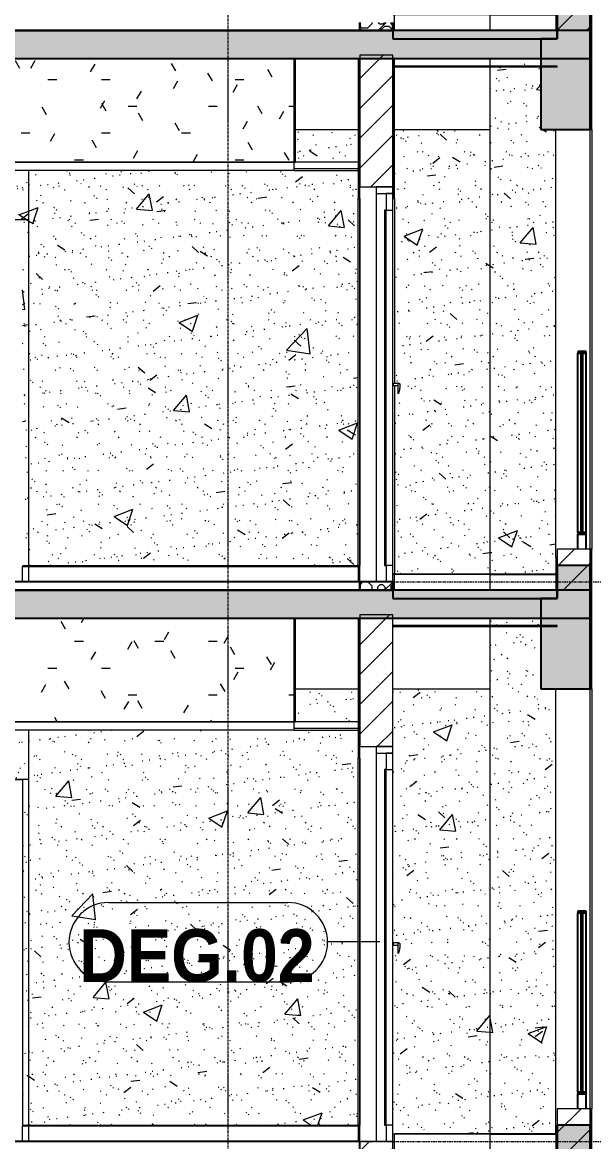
# Model space of a CAD drawing. Header units: millimetres. Extents: x 25061 to 259291, y -8723 to 35400.
# Drawn here: x 51503 to 54973, y 15800 to 22600 of the extents above; entities that cross this region are included whole.
import ezdxf

# ---------------------------------------------------------------- set-up
doc = ezdxf.new("R2010")
doc.units = ezdxf.units.MM
doc.linetypes.add('Centre', pattern=[31.75, 6.35, -4.7625, 15.875, -4.7625])
doc.linetypes.add('Grid Line', pattern=[22.225, 12.7, -3.175, 3.175, -3.175])
for name, color, linetype, lineweight in [('0-1', 7, 'Continuous', 5), ('A-CLNG', 13, 'Continuous', 9), ('A-CLNG-1', 250, 'Continuous', 18), ('A-CLNG-2', 7, 'Continuous', 9), ('A-CLNG-PATT-1', 7, 'Continuous', 9), ('A-CLNG-PATT-2', 9, 'Continuous', 9), ('A-DOOR', 31, 'Continuous', 9), ('A-DOOR-1', 7, 'Continuous', 9), ('A-DOOR-FRAM', 31, 'Continuous', 9), ('A-DOOR-GLAZ', 31, 'Continuous', 9), ('A-DOOR-IDEN', 31, 'Continuous', 9), ('A-FLOR-1', 10, 'Continuous', 25), ('A-FLOR-HRAL-1', 253, 'Continuous', 9), ('A-FLOR-LEVL-2', 51, 'Centre', 9), ('A-FLOR-PATT-1', 7, 'Continuous', 9), ('A-FLOR-PATT-2', 9, 'Continuous', 9), ('A-WALL', 113, 'Continuous', 9), ('A-WALL-1', 113, 'Continuous', 18), ('A-WALL-PATT-1', 7, 'Continuous', 9), ('A-WALL-PATT-2', 9, 'Continuous', 9), ('A-WALL-PATT-4', 111, 'Continuous', 9), ('I-WALL-1', 250, 'Continuous', 18), ('I-WALL-2', 7, 'Continuous', 9), ('S-BEAM-1', 12, 'Continuous', 5), ('S-BEAM-2', 10, 'Continuous', 25), ('S-BEAM-3', 7, 'Continuous', 9), ('S-COLS-1', 7, 'Continuous', 9), ('S-GRID-1', 1, 'Grid Line', 9)]:
    doc.layers.add(name, color=color, linetype=linetype, lineweight=lineweight)
doc.styles.add('Arial_B_1', font='arialbd.ttf', dxfattribs={"width": 0.9, "height": 320})
pattern_1 = [(180, (81252.7, 14216.3), (-2e-14, -203.2), [19.239, -183.961]), (135, (81266.3, 14202.7), (-203.19986, 1e-14), [19.239, -268.129]), (90, (81266.3, 14183.47), (-203.2, 1e-14), [19.239, -183.961]), (45, (81252.7, 14169.86), (0, 203.19986), [19.239, -268.129]), (0, (81233.46, 14169.86), (0, 203.2), [19.239, -183.961]), (315, (81219.86, 14183.47), (203.19986, 0), [19.239, -268.129]), (270, (81219.86, 14202.7), (203.2, 1e-14), [19.239, -183.961]), (225, (81233.46, 14216.31), (1e-14, -203.19986), [19.239, -268.129]), (180, (81207.18, 14184.3), (-2e-14, -203.2), [22.055, -181.145]), (135, (81222.78, 14168.71), (-203.19986, 1e-14), [22.055, -265.314]), (90, (81222.78, 14146.66), (-203.2, 1e-14), [22.055, -181.145]), (45, (81207.18, 14131.06), (0, 203.19986), [22.055, -265.314]), (0, (81185.13, 14131.06), (0, 203.2), [22.055, -181.145]), (315, (81169.54, 14146.66), (203.19986, 0), [22.055, -265.314]), (270, (81169.54, 14168.71), (203.2, 1e-14), [22.055, -181.145]), (225, (81185.13, 14184.3), (1e-14, -203.19986), [22.055, -265.314]), (180, (81114.68, 14169.67), (-2e-14, -203.2), [14.547, -188.653]), (135, (81124.96, 14159.39), (-203.19986, 1e-14), [14.547, -272.821]), (90, (81124.96, 14144.84), (-203.2, 1e-14), [14.547, -188.653]), (45, (81114.68, 14134.56), (0, 203.19986), [14.547, -272.821]), (0, (81100.13, 14134.56), (0, 203.2), [14.547, -188.653]), (315, (81089.85, 14144.84), (203.19986, 0), [14.547, -272.821]), (270, (81089.85, 14159.39), (203.2, 1e-14), [14.547, -188.653]), (225, (81100.13, 14169.67), (1e-14, -203.19986), [14.547, -272.821]), (90, (81183.32, 14194.78), (-203.2, 1e-14), [29.097, -174.103]), (45, (81162.74, 14174.2), (0, 203.19986), [29.097, -258.271]), (0, (81133.65, 14174.2), (0, 203.2), [29.097, -174.103]), (315, (81113.07, 14194.78), (203.19986, 0), [29.097, -258.271]), (270, (81113.07, 14223.87), (203.2, 1e-14), [29.097, -174.103]), (225, (81133.65, 14244.45), (1e-14, -203.19986), [29.097, -258.271]), (180, (81162.74, 14244.45), (-2e-14, -203.2), [29.097, -174.103]), (135, (81183.32, 14223.87), (-203.19986, 1e-14), [29.097, -258.271]), (90, (81262.35, 14261.4), (-203.2, 1e-14), [37.075, -166.125]), (45, (81236.13, 14235.19), (0, 203.19986), [37.075, -250.293]), (0, (81199.05, 14235.19), (0, 203.2), [37.075, -166.125]), (315, (81172.84, 14261.4), (203.19986, 0), [37.075, -250.293]), (270, (81172.84, 14298.48), (203.2, 1e-14), [37.075, -166.125]), (225, (81199.05, 14324.7), (1e-14, -203.19986), [37.075, -250.293]), (180, (81236.13, 14324.7), (-2e-14, -203.2), [37.075, -166.125]), (135, (81262.35, 14298.48), (-203.19986, 1e-14), [37.075, -250.293]), (90, (81138.85, 14272.68), (-203.2, 1e-14), [19.242, -183.958]), (45, (81125.24, 14259.07), (0, 203.19986), [19.242, -268.127]), (0, (81106, 14259.07), (0, 203.2), [19.242, -183.958]), (315, (81092.4, 14272.68), (203.19986, 0), [19.242, -268.127]), (270, (81092.4, 14291.92), (203.2, 1e-14), [19.242, -183.958]), (225, (81106, 14305.53), (1e-14, -203.19986), [19.242, -268.127]), (180, (81125.24, 14305.53), (-2e-14, -203.2), [19.242, -183.958]), (135, (81138.85, 14291.92), (-203.19986, 1e-14), [19.242, -268.127])]
pattern_2 = [(50, (81080.3, 14125), (1165.978, -102.01), [121.92, -1341.12]), (355, (81080.3, 14125), (-225.554, 1222.763), [97.536, -1072.896]), (100.451, (81177.5, 14116.5), (940.433, 1120.746), [103.616, -1139.776]), (46.184, (81080.3, 14450.1), (1734.906, -269.074), [182.88, -2011.68]), (96.636, (81224.9, 14427.7), (1519.38, 1583.54), [155.42, -1709.665]), (351.184, (81080.3, 14450.1), (1519.39, 1583.52), [146.3, -1609.34]), (21, (81242.9, 14368.8), (970.332, -654.498), [121.92, -1341.12]), (326, (81242.9, 14368.8), (395.533, 1178.804), [97.536, -1072.896]), (71.451, (81323.7, 14314.3), (1365.87, 524.296), [103.616, -1139.776]), (37.5, (81080.3, 14125), (19.767, 541.1527), [53.645, -1006.246, 53.645, -1035.507, -1076.96]), (37.5, (81080.3, 14125), (19.767, 541.1527), [-2149.043, 53.645, -1023.315]), (7.5, (81080.3, 14125), (427.646, 641.156), [53.645, -567.334, 53.645, -981.862, -410.464]), (7.5, (81080.3, 14125), (427.646, 641.156), [-1656.486, 53.645, -356.82]), (327.5, (80717.8, 14125), (867.782, -36.665), [53.645, -352.755, 53.645, -1214.323, -1682.496]), (327.5, (80717.8, 14125), (867.782, -36.665), [-1674.368, 53.645, -1628.85]), (317.5, (80555.2, 14125), (948.028, 162.73), [53.645, -474.675, 53.645, -788.416, -1194.816]), (317.5, (80555.2, 14125), (948.028, 162.73), [-1370.38, 53.645, -1141.17])]
pattern_3 = [(37.5, (81080.3, 14125), (-5.1206, 156.61216), [5.364, -118.181, 5.364, -132.812, -132.08]), (37.5, (81080.3, 14125), (-5.1206, 156.61216), [-261.722, 5.364, -126.716]), (7.5, (81080.3, 14125), (143.847, 229.3842), [5.364, -61.285, 5.364, -105.989, -42.672]), (7.5, (81080.3, 14125), (143.847, 229.3842), [-178.003, 5.364, -37.308]), (327.5, (80980.33, 14125), (253.1176, 0.4601), [5.364, -35.276, 5.364, -140.94, -191.008]), (327.5, (80980.33, 14125), (253.1176, 0.4601), [-186.944, 5.364, -185.644]), (317.5, (80980.33, 14125), (244.3381, 71.3376), [5.364, -14.956, 5.364, -90.546, -109.728]), (317.5, (80980.33, 14125), (244.3381, 71.3376), [-116.23, 5.364, -104.364])]
pattern_4 = [(45, (81080.3, 14125), (-84.8528, 84.8528), [])]
pattern_5 = [(0, (81080.3, 14125), (1300.48, 325.12), [53.645, -921.715, 53.645, -6123.635]), (0, (81080.3, 14125), (1300.48, 325.12), [-1029.005, -921.715, 53.645, -1897.075, -3251.2]), (0, (81080.3, 14125), (1300.48, 325.12), [-3901.44, 53.645, -921.715, 53.645, -2222.195]), (0, (81080.3, 14125), (1300.48, 325.12), [-4930.445, -596.595, 53.645, -1571.955]), (120, (81567.98, 14287.56), (-931.8022, 963.6887), [53.645, -921.715, -6177.28]), (120, (81567.98, 14287.56), (-931.8022, 963.6887), [-975.36, 53.645, -921.715, -5201.92]), (120, (81567.98, 14287.56), (-931.8022, 963.6887), [-1950.72, 53.645, -1897.075, -3251.2]), (120, (81567.98, 14287.56), (-931.8022, 963.6887), [-3901.44, 53.645, -921.715, -2275.84]), (120, (81567.98, 14287.56), (-931.8022, 963.6887), [-4876.8, 53.645, -596.595, -1625.6]), (120, (81567.98, 14287.56), (-931.8022, 963.6887), [-5527.04, 53.645, -1571.955]), (240, (81730.54, 14937.8), (-368.6778, -1288.8087), [53.645, -921.715, -6177.28]), (240, (81730.54, 14937.8), (-368.6778, -1288.8087), [-975.36, 53.645, -921.715, -5201.92]), (240, (81730.54, 14937.8), (-368.6778, -1288.8087), [-1950.72, 53.645, -1897.075, -3251.2]), (240, (81730.54, 14937.8), (-368.6778, -1288.8087), [-3901.44, 53.645, -921.715, -2275.84]), (240, (81730.54, 14937.8), (-368.6778, -1288.8087), [-4876.8, 53.645, -596.595, -1625.6]), (240, (81730.54, 14937.8), (-368.6778, -1288.8087), [-5527.04, 53.645, -1571.955])]
pattern_6 = [(0, (81080.3, 14125), (650.24, 162.56), [53.645, -434.035, 53.645, -434.035, -2600.96]), (0, (81080.3, 14125), (650.24, 162.56), [-975.36, 53.645, -921.715, 53.645, -434.035, -1137.92]), (0, (81080.3, 14125), (650.24, 162.56), [-2438.4, 53.645, -271.475, 53.645, -759.155]), (120, (81324.14, 14206.28), (-465.9011, 481.84436), [53.645, -434.035, 53.645, -3034.995]), (120, (81324.14, 14206.28), (-465.9011, 481.84436), [-541.325, -434.035, 53.645, -921.715, -1625.6]), (120, (81324.14, 14206.28), (-465.9011, 481.84436), [-1950.72, 53.645, -434.035, 53.645, -1084.275]), (120, (81324.14, 14206.28), (-465.9011, 481.84436), [-2492.045, -271.475, 53.645, -759.155]), (240, (81405.42, 14531.4), (-184.3389, -644.40436), [53.645, -434.035, 53.645, -3034.995]), (240, (81405.42, 14531.4), (-184.3389, -644.40436), [-541.325, -434.035, 53.645, -921.715, -1625.6]), (240, (81405.42, 14531.4), (-184.3389, -644.40436), [-1950.72, 53.645, -434.035, 53.645, -1084.275]), (240, (81405.42, 14531.4), (-184.3389, -644.40436), [-2492.045, -271.475, 53.645, -759.155])]
pattern_7 = [(45, (81080.3, 14125), (-90.50967, 90.50967), [])]

# ---------------------------------------------------------------- blocks, each defined once
blk = doc.blocks.new('NCV_TKTC_KET CAU_rvt-1-TKCS_MẶT CẮT 1')
at = {"layer": 'A-FLOR-PATT-1'}
h = blk.add_hatch(color=256, dxfattribs=at)
h.paths.add_polyline_path([(127252.4, 22380), (127252.4, 22550), (118852.4, 22550), (118852.4, 22380), (126740, 22380)])
h.paths.add_polyline_path([(33652.6, 22380), (42052.6, 22380), (42052.6, 22550), (33652.6, 22550)])
h.paths.add_polyline_path([(114352.4, 22380), (114352.4, 22550), (105952.4, 22550), (105952.4, 22380), (113942, 22380)])
h.paths.add_polyline_path([(46552.6, 22380), (54952.6, 22380), (54952.6, 22550), (46552.6, 22550)])
h = blk.add_hatch(color=256, dxfattribs=at)
h.paths.add_polyline_path([(127252.4, 18980), (127252.4, 19150), (118852.4, 19150), (118852.4, 18980), (126740, 18980)])
h.paths.add_polyline_path([(33652.6, 18980), (42052.6, 18980), (42052.6, 19150), (33652.6, 19150)])
h.paths.add_polyline_path([(114352.4, 18980), (114352.4, 19150), (105952.4, 19150), (105952.4, 18980), (113942, 18980)])
h.paths.add_polyline_path([(46552.6, 18980), (54952.6, 18980), (54952.6, 19150), (46552.6, 19150)])
at = {"layer": 'S-BEAM-1'}
for points in [[(54952.6, 22500), (54952.6, 22700), (54752.6, 22700), (54752.6, 22500)], [(54751.6, 21950), (54952.6, 21950), (54952.6, 22500), (54652.6, 22500), (54652.6, 21950)], [(54952.6, 19100), (54952.6, 19300), (54752.6, 19300), (54752.6, 19100)], [(54751.6, 18550), (54952.6, 18550), (54952.6, 19100), (54652.6, 19100), (54652.6, 18550)], [(54952.6, 15700), (54952.6, 15900), (54752.6, 15900), (54752.6, 15700)]]:
    blk.add_hatch(color=256, dxfattribs=at).paths.add_polyline_path(points)
at = {"layer": 'A-FLOR-1'}
for p, q in [((54952.6, 22550), (46552.6, 22550)), ((54952.6, 22380), (54952.6, 22550)), ((46552.6, 22380), (54952.6, 22380)), ((54952.6, 19150), (46552.6, 19150)), ((54952.6, 18980), (54952.6, 19150)), ((46552.6, 18980), (54952.6, 18980))]:
    blk.add_line(p, q, dxfattribs=at)
at = {"layer": 'S-BEAM-2'}
for p, q in [((54752.6, 22700), (54752.6, 22500)), ((54952.6, 22500), (54952.6, 22700)), ((54752.6, 22500), (54652.6, 22500)), ((54652.6, 22500), (54652.6, 21950)), ((54952.6, 21950), (54952.6, 22500)), ((54652.6, 21950), (54952.6, 21950)), ((54952.6, 19300), (54752.6, 19300)), ((54752.6, 19300), (54752.6, 19100)), ((54952.6, 19100), (54952.6, 19300)), ((54752.6, 19100), (54652.6, 19100)), ((54652.6, 19100), (54652.6, 18550)), ((54952.6, 18550), (54952.6, 19100)), ((54652.6, 18550), (54952.6, 18550)), ((54952.6, 15900), (54752.6, 15900)), ((54752.6, 15900), (54752.6, 15700)), ((54952.6, 15700), (54952.6, 15900))]:
    blk.add_line(p, q, dxfattribs=at)
at = {"layer": 'S-BEAM-3'}
for p, q in [((53162.7, 21950), (53542.6, 21950)), ((53762.6, 21950), (54342.6, 21950)), ((53162.7, 18550), (53542.6, 18550)), ((53752.6, 18550), (54342.6, 18550))]:
    blk.add_line(p, q, dxfattribs=at)
at = {"layer": 'S-COLS-1'}
for p, q in [((54352.6, 19250), (54352.6, 19245)), ((54352.6, 15850), (54352.6, 15845))]:
    blk.add_line(p, q, dxfattribs=at)
blk = doc.blocks.new('Railing - Railing-V43-TKCS_MẶT CẮT 1')
at = {"layer": 'A-FLOR-HRAL-1'}
for p, q in [((53762.564287, 22645), (53752.564287, 22645)), ((53762.564287, 22550), (53762.564287, 22645)), ((54342.564287, 22645), (53762.564287, 22645)), ((54342.564287, 22645), (54742.564287, 22645)), ((54342.564287, 22645), (54342.564287, 22550)), ((54752.564287, 22645), (54742.564287, 22645)), ((54742.564287, 22645), (54742.564287, 22550)), ((54752.564287, 22550), (54752.564287, 22645)), ((54742.564287, 22550), (54752.564287, 22550))]:
    blk.add_line(p, q, dxfattribs=at)
blk = doc.blocks.new('NCV_TKTC_TANG 6 - 8_rvt-1-TKCS_MẶT CẮT 1')
at = {"layer": 'A-FLOR-PATT-2'}
h = blk.add_hatch(dxfattribs=at)
h.set_pattern_fill('FP_6', color=256, style=0, pattern_type=2)
h.set_pattern_definition(pattern_1)
h.paths.add_polyline_path([(53752.6, 22550), (53752.6, 22600), (53552.6, 22600), (53552.6, 22550)])
at = {"layer": 'A-FLOR-1'}
for p, q in [((53552.6, 22550), (53552.6, 22600)), ((53552.6, 22600), (53552.6, 22550)), ((53752.6, 22550), (53752.6, 22600)), ((46752.6, 22550), (53552.6, 22550)), ((53552.6, 22550), (53752.6, 22550)), ((54752.6, 22550), (53752.6, 22550)), ((53752.6, 22550), (53752.6, 22500)), ((54752.6, 22500), (54752.6, 22550)), ((53752.6, 22500), (54752.6, 22500))]:
    blk.add_line(p, q, dxfattribs=at)
at = {"layer": ''}
blk.add_blockref('Railing - Railing-V43-TKCS_MẶT CẮT 1', (0, 0), dxfattribs=at)
blk = doc.blocks.new('DOOR_CW_01 CANH MO-PANEL KINH - DIW_01-900x2200-CỬA GỖ VÂN LAMINATE-553375-TKCS_MẶT CẮT 1')
at = {"layer": 'A-DOOR-1'}
for p, q in [((123842.7, 7800), (123732.7, 7800)), ((123852.7, 5695), (123852.7, 5700)), ((123852.7, 5695), (123852.7, 5700)), ((123852.7, 5695), (123852.7, 5700)), ((123912.7, 5695), (123912.7, 5700)), ((123952.7, 5700), (123952.7, 5695)), ((123952.7, 5700), (123952.7, 5695)), ((123952.7, 5695), (123952.7, 5700))]:
    blk.add_line(p, q, dxfattribs=at)
blk = doc.blocks.new('Railing - Railing-910740-TKCS_MẶT CẮT 1')
at = {"layer": 'A-FLOR-HRAL-1'}
for p, q in [((51502.564287, 5600), (51502.564287, 5695)), ((51502.564287, 5695), (51542.564287, 5695))]:
    blk.add_line(p, q, dxfattribs=at)
blk = doc.blocks.new('Railing - Railing-952108-TKCS_MẶT CẮT 1')
at = {"layer": 'A-FLOR-HRAL-1'}
for p, q in [((51542.564287, 22600), (51542.564287, 22695)), ((51542.564287, 22695), (53542.564287, 22695)), ((53552.564287, 22695), (53542.564287, 22695)), ((53542.564287, 22695), (53542.564287, 22600)), ((53552.564287, 22600), (53552.564287, 22695))]:
    blk.add_line(p, q, dxfattribs=at)
blk = doc.blocks.new('CL_01-VÁCH DỰNG THẠCH CAO CĂN HỘ LOẠI 1-5A3 - CL_01-VÁCH DỰNG THẠCH CAO CĂN HỘ LOẠI 1A-5-V104-TKCS_MẶT CẮT 1')
at = {"layer": 'A-CLNG-PATT-1'}
h = blk.add_hatch(dxfattribs=at)
h.set_pattern_fill('FP_7', color=256, style=0, pattern_type=2)
h.set_pattern_definition(pattern_5)
h.paths.add_polyline_path([(47552.6, 21750), (47552.6, 22380), (47542.6, 22380), (47542.6, 21750)])
h.paths.add_polyline_path([(53152.7, 21750), (53162.7, 21750), (53162.7, 22380), (53152.7, 22380), (53152.7, 21914.9)])
at = {"layer": 'A-CLNG-PATT-2'}
h = blk.add_hatch(dxfattribs=at)
h.set_pattern_fill('FP_1', color=256, style=0, pattern_type=2)
h.set_pattern_definition(pattern_6)
h.paths.add_polyline_path([(47552.6, 21750), (53152.7, 21750), (53151.9, 22380), (50652.6, 22380), (50652.6, 22150), (50452.6, 22150), (50452.6, 22380), (47552.6, 22380), (47552.6, 21914.9)])
at = {"layer": 'A-CLNG-1'}
for p, q in [((47552.6, 22380), (47542.6, 22380)), ((47542.6, 22380), (47542.6, 21750)), ((47552.6, 21750), (47552.6, 22380)), ((53162.7, 22380), (53152.7, 22380)), ((53152.7, 22380), (53152.7, 21750)), ((53162.7, 21750), (53162.7, 22380)), ((47542.6, 21750), (47552.6, 21750)), ((53152.7, 21750), (53162.7, 21750))]:
    blk.add_line(p, q, dxfattribs=at)
at = {"layer": 'A-CLNG-2'}
blk.add_line((53152.7, 21750), (47552.6, 21750), dxfattribs=at)
blk = doc.blocks.new('NCV_TKTC_TANG 6 - 8_rvt-3-TKCS_MẶT CẮT 1')
at = {"layer": 'A-FLOR-PATT-2'}
h = blk.add_hatch(dxfattribs=at)
h.set_pattern_fill('FP_6', color=256, style=0, pattern_type=2)
h.set_pattern_definition(pattern_1)
h.paths.add_polyline_path([(53752.6, 19150), (53752.6, 19200), (53552.6, 19200), (53552.6, 19150)])
at = {"layer": 'A-WALL-PATT-1'}
h = blk.add_hatch(dxfattribs=at)
h.set_pattern_fill('FP_3', color=256, style=0, pattern_type=2)
h.set_pattern_definition(pattern_4)
h.paths.add_polyline_path([(53552.6, 21530), (53552.6, 22380), (53542.6, 22380), (53542.6, 21530)])
h = blk.add_hatch(dxfattribs=at)
h.set_pattern_fill('FP_3', color=256, style=0, pattern_type=2)
h.set_pattern_definition(pattern_4)
h.paths.add_polyline_path([(53762.6, 21530), (53762.6, 22380), (53752.6, 22380), (53752.6, 21530)])
at = {"layer": 'A-WALL-PATT-2'}
h = blk.add_hatch(dxfattribs=at)
h.set_pattern_fill('FP_4', color=256, style=0, pattern_type=2)
h.set_pattern_definition(pattern_2)
h.paths.add_polyline_path([(54742.6, 19250), (54742.6, 21950), (54652.6, 21950), (54652.6, 22330), (54342.6, 22330), (54342.6, 19250)])
h.paths.add_polyline_path([(54342.6, 22335), (54652.6, 22335), (54652.6, 22380), (54342.6, 22380)])
h = blk.add_hatch(dxfattribs=at)
h.set_pattern_fill('FP_5', color=256, style=0, pattern_type=2)
h.set_pattern_definition(pattern_3)
h.paths.add_polyline_path([(54742.6, 19250), (54742.6, 21950), (54652.6, 21950), (54652.6, 22330), (54342.6, 22330), (54342.6, 19250)])
h.paths.add_polyline_path([(54342.6, 22335), (54652.6, 22335), (54652.6, 22380), (54342.6, 22380)])
h = blk.add_hatch(dxfattribs=at)
h.set_pattern_fill('FP_4', color=256, style=0, pattern_type=2)
h.set_pattern_definition(pattern_2)
h.paths.add_polyline_path([(53151.9, 19300), (53542.6, 19300), (53542.6, 21700), (51552.6, 21700), (51552.6, 19300)])
h.paths.add_polyline_path([(53542.6, 21750), (53542.6, 21950), (53162.7, 21950), (53162.7, 21750)])
h = blk.add_hatch(dxfattribs=at)
h.set_pattern_fill('FP_5', color=256, style=0, pattern_type=2)
h.set_pattern_definition(pattern_3)
h.paths.add_polyline_path([(53151.9, 19300), (53542.6, 19300), (53542.6, 21700), (51552.6, 21700), (51552.6, 19300)])
h.paths.add_polyline_path([(53542.6, 21750), (53542.6, 21950), (53162.7, 21950), (53162.7, 21750)])
h = blk.add_hatch(dxfattribs=at)
h.set_pattern_fill('FP_4', color=256, style=0, pattern_type=2)
h.set_pattern_definition(pattern_2)
h.paths.add_polyline_path([(54342.6, 19250), (54342.6, 21950), (53762.6, 21950), (53762.6, 20406.8), (53794, 20404.9), (53795.2, 20401.7), (53791.3, 20358.7), (53785.6, 20345.2), (53785.6, 20393.2), (53762.6, 20393.2), (53762.6, 19250), (53951.7, 19250)])
h = blk.add_hatch(dxfattribs=at)
h.set_pattern_fill('FP_5', color=256, style=0, pattern_type=2)
h.set_pattern_definition(pattern_3)
h.paths.add_polyline_path([(54342.6, 19250), (54342.6, 21950), (53762.6, 21950), (53762.6, 20406.8), (53794, 20404.9), (53795.2, 20401.7), (53791.3, 20358.7), (53785.6, 20345.2), (53785.6, 20393.2), (53762.6, 20393.2), (53762.6, 19250), (53951.7, 19250)])
h = blk.add_hatch(dxfattribs=at)
h.set_pattern_fill('FP_4', color=256, style=0, pattern_type=2)
h.set_pattern_definition(pattern_2)
h.paths.add_polyline_path([(50602.6, 19300), (50602.6, 21400), (51502.6, 21400), (51502.6, 19300), (51542.6, 19300), (51542.6, 21700), (50562.6, 21700), (50562.6, 19300)])
h = blk.add_hatch(dxfattribs=at)
h.set_pattern_fill('FP_5', color=256, style=0, pattern_type=2)
h.set_pattern_definition(pattern_3)
h.paths.add_polyline_path([(50602.6, 19300), (50602.6, 21400), (51502.6, 21400), (51502.6, 19300), (51542.6, 19300), (51542.6, 21700), (50562.6, 21700), (50562.6, 19300)])
h = blk.add_hatch(dxfattribs=at)
h.set_pattern_fill('FP_4', color=256, style=0, pattern_type=2)
h.set_pattern_definition(pattern_2)
h.paths.add_polyline_path([(51552.1, 19300), (51552.6, 19300), (51552.1, 21700), (51542.6, 21700), (51542.6, 19300)])
h = blk.add_hatch(dxfattribs=at)
h.set_pattern_fill('FP_5', color=256, style=0, pattern_type=2)
h.set_pattern_definition(pattern_3)
h.paths.add_polyline_path([(51552.1, 19300), (51552.6, 19300), (51552.1, 21700), (51542.6, 21700), (51542.6, 19300)])
at = {"layer": 'A-CLNG-1'}
for p, q in [((54752.6, 22335), (53752.6, 22335)), ((53752.6, 22335), (53752.6, 22330)), ((53752.6, 22330), (54752.6, 22330)), ((54752.6, 22330), (54752.6, 22335)), ((53552.6, 21750), (53152.6, 21750)), ((53152.6, 21750), (53152.6, 21700)), ((53152.6, 21700), (53552.6, 21700)), ((53552.6, 21700), (53552.6, 21750))]:
    blk.add_line(p, q, dxfattribs=at)
at = {"layer": 'A-CLNG-2'}
for p, q in [((47552.6, 21750), (53152.6, 21750)), ((53152.6, 21700), (47552.6, 21700)), ((53552.6, 21710), (53152.6, 21710))]:
    blk.add_line(p, q, dxfattribs=at)
at = {"layer": 'A-FLOR-1'}
for p, q in [((53552.6, 19200), (46752.6, 19200)), ((53552.6, 19150), (53552.6, 19200)), ((53752.6, 19200), (53552.6, 19200)), ((53552.6, 19200), (53552.6, 19150)), ((53752.6, 19150), (53752.6, 19200)), ((46752.6, 19150), (53552.6, 19150)), ((53552.6, 19150), (53752.6, 19150)), ((54752.6, 19150), (53752.6, 19150)), ((53752.6, 19150), (53752.6, 19100)), ((54752.6, 19100), (54752.6, 19150)), ((53752.6, 19100), (54752.6, 19100))]:
    blk.add_line(p, q, dxfattribs=at)
at = {"layer": 'I-WALL-1'}
for p, q in [((53542.6, 22380), (53542.6, 21530)), ((53552.6, 22380), (53542.6, 22380)), ((53552.6, 21530), (53552.6, 22380)), ((53752.6, 22380), (53752.6, 21530)), ((53762.6, 22380), (53752.6, 22380)), ((53762.6, 21530), (53762.6, 22380)), ((53542.6, 21530), (53552.6, 21530)), ((53752.6, 21530), (53762.6, 21530)), ((54742.6, 19350), (54742.6, 19250)), ((54752.6, 19350), (54742.6, 19350)), ((54752.6, 19250), (54752.6, 19350)), ((54742.6, 19250), (54752.6, 19250))]:
    blk.add_line(p, q, dxfattribs=at)
at = {"layer": 'I-WALL-2'}
for p, q in [((54342.6, 22380), (54342.6, 22335)), ((54342.6, 22330), (54342.6, 19250)), ((54742.6, 19350), (54742.6, 21950)), ((51542.6, 19300), (51542.6, 21700)), ((53542.6, 19300), (53542.6, 21530)), ((53552.6, 21530), (53552.6, 19300)), ((53762.6, 21530), (53762.6, 20406.6)), ((53762.6, 20393.2), (53762.6, 19250)), ((51502.6, 19300), (51542.6, 19300)), ((51552.6, 19300), (51542.6, 19300)), ((51552.6, 19300), (53542.6, 19300)), ((53552.6, 19300), (53542.6, 19300)), ((53762.6, 19250), (53752.6, 19250)), ((53762.6, 19250), (54342.6, 19250)), ((54342.6, 19250), (54742.6, 19250))]:
    blk.add_line(p, q, dxfattribs=at)
at = {"layer": ''}
for name, p in [('Railing - Railing-910740-TKCS_MẶT CẮT 1', (0, 13600)), ('Railing - Railing-952108-TKCS_MẶT CẮT 1', (0, -3400)), ('Railing - Railing-V43-TKCS_MẶT CẮT 1', (0, -3400))]:
    blk.add_blockref(name, p, dxfattribs=at)
at = {"layer": 'A-CLNG'}
blk.add_blockref('CL_01-VÁCH DỰNG THẠCH CAO CĂN HỘ LOẠI 1-5A3 - CL_01-VÁCH DỰNG THẠCH CAO CĂN HỘ LOẠI 1A-5-V104-TKCS_MẶT CẮT 1', (0, 0), dxfattribs=at)
at = {"layer": 'A-DOOR'}
blk.add_blockref('DOOR_CW_01 CANH MO-PANEL KINH - DIW_01-900x2200-CỬA GỖ VÂN LAMINATE-553375-TKCS_MẶT CẮT 1', (-72300.1, 13600), dxfattribs=at)
blk = doc.blocks.new('Railing - Railing-951731-TKCS_MẶT CẮT 1')
at = {"layer": 'A-FLOR-HRAL-1'}
for p, q in [((53762.564287, 15845), (53752.564287, 15845)), ((53762.564287, 15750), (53762.564287, 15845)), ((54342.564287, 15845), (53762.564287, 15845)), ((54342.564287, 15845), (54742.564287, 15845)), ((54342.564287, 15845), (54342.564287, 15750)), ((54752.564287, 15845), (54742.564287, 15845)), ((54742.564287, 15845), (54742.564287, 15750)), ((54752.564287, 15750), (54752.564287, 15845)), ((54742.564287, 15750), (54752.564287, 15750))]:
    blk.add_line(p, q, dxfattribs=at)
blk = doc.blocks.new('Railing - Railing-910746-TKCS_MẶT CẮT 1')
at = {"layer": 'A-FLOR-HRAL-1'}
for p, q in [((51542.564287, 5600), (51542.564287, 5695)), ((51542.564287, 5695), (53542.564287, 5695)), ((53552.564287, 5695), (53542.564287, 5695)), ((53542.564287, 5695), (53542.564287, 5600))]:
    blk.add_line(p, q, dxfattribs=at)
blk = doc.blocks.new('CL_01-VÁCH DỰNG THẠCH CAO CĂN HỘ LOẠI 1-5A3 - CL_01-VÁCH DỰNG THẠCH CAO CĂN HỘ LOẠI 1A-5-V108-TKCS_MẶT CẮT 1')
at = {"layer": 'A-CLNG-PATT-1'}
h = blk.add_hatch(dxfattribs=at)
h.set_pattern_fill('FP_7', color=256, style=0, pattern_type=2)
h.set_pattern_definition(pattern_5)
h.paths.add_polyline_path([(47542.6, 18350), (47552.6, 18350), (47552.6, 18980), (47542.6, 18980)])
h.paths.add_polyline_path([(53162.7, 18350), (53162.7, 18980), (53152.7, 18980), (53152.7, 18350)])
at = {"layer": 'A-CLNG-PATT-2'}
h = blk.add_hatch(dxfattribs=at)
h.set_pattern_fill('FP_1', color=256, style=0, pattern_type=2)
h.set_pattern_definition(pattern_6)
h.paths.add_polyline_path([(50452.6, 18350), (53152.7, 18350), (53151.9, 18980), (50652.6, 18980), (50652.6, 18750), (50452.6, 18750), (50452.6, 18980), (47552.6, 18980), (47552.6, 18350), (49952.4, 18350)])
at = {"layer": 'A-CLNG-1'}
for p, q in [((47552.6, 18980), (47542.6, 18980)), ((47542.6, 18980), (47542.6, 18350)), ((47552.6, 18350), (47552.6, 18980)), ((53162.7, 18980), (53152.7, 18980)), ((53152.7, 18980), (53152.7, 18350)), ((53162.7, 18350), (53162.7, 18980)), ((47542.6, 18350), (47552.6, 18350)), ((53152.7, 18350), (53162.7, 18350))]:
    blk.add_line(p, q, dxfattribs=at)
at = {"layer": 'A-CLNG-2'}
blk.add_line((53152.7, 18350), (47552.6, 18350), dxfattribs=at)
blk = doc.blocks.new('NCV_TKTC_TANG 5_rvt-1-TKCS_MẶT CẮT 1')
at = {"layer": 'A-CLNG-PATT-1'}
h = blk.add_hatch(dxfattribs=at)
h.set_pattern_fill('FP_7', color=256, style=0, pattern_type=2)
h.set_pattern_definition(pattern_5)
h.paths.add_polyline_path([(53752.6, 18930), (54752.6, 18930), (54751.6, 18935), (53752.6, 18935)])
at = {"layer": 'A-WALL-PATT-1'}
h = blk.add_hatch(dxfattribs=at)
h.set_pattern_fill('FP_3', color=256, style=0, pattern_type=2)
h.set_pattern_definition(pattern_4)
h.paths.add_polyline_path([(53552.6, 18130), (53552.6, 18980), (53542.6, 18980), (53542.6, 18130)])
at = {"layer": 'A-WALL-PATT-2'}
h = blk.add_hatch(dxfattribs=at)
h.set_pattern_fill('FP_4', color=256, style=0, pattern_type=2)
h.set_pattern_definition(pattern_2)
h.paths.add_polyline_path([(54342.6, 15850), (54742.6, 15850), (54742.6, 18550), (54652.6, 18550), (54652.6, 18930), (54342.6, 18930), (54342.6, 17049.2)])
h.paths.add_polyline_path([(54342.6, 18935), (54652.6, 18935), (54652.6, 18980), (54342.6, 18980)])
h = blk.add_hatch(dxfattribs=at)
h.set_pattern_fill('FP_5', color=256, style=0, pattern_type=2)
h.set_pattern_definition(pattern_3)
h.paths.add_polyline_path([(54342.6, 15850), (54742.6, 15850), (54742.6, 18550), (54652.6, 18550), (54652.6, 18930), (54342.6, 18930), (54342.6, 17049.2)])
h.paths.add_polyline_path([(54342.6, 18935), (54652.6, 18935), (54652.6, 18980), (54342.6, 18980)])
h = blk.add_hatch(dxfattribs=at)
h.set_pattern_fill('FP_4', color=256, style=0, pattern_type=2)
h.set_pattern_definition(pattern_2)
h.paths.add_polyline_path([(53151.9, 15900), (53542.6, 15900), (53542.6, 18300), (51552.6, 18300), (51552.6, 15900)])
h.paths.add_polyline_path([(53542.6, 18350), (53542.6, 18550), (53162.7, 18550), (53162.7, 18350)])
h = blk.add_hatch(dxfattribs=at)
h.set_pattern_fill('FP_5', color=256, style=0, pattern_type=2)
h.set_pattern_definition(pattern_3)
h.paths.add_polyline_path([(53151.9, 15900), (53542.6, 15900), (53542.6, 18300), (51552.6, 18300), (51552.6, 15900)])
h.paths.add_polyline_path([(53542.6, 18350), (53542.6, 18550), (53162.7, 18550), (53162.7, 18350)])
h = blk.add_hatch(dxfattribs=at)
h.set_pattern_fill('FP_4', color=256, style=0, pattern_type=2)
h.set_pattern_definition(pattern_2)
h.paths.add_polyline_path([(53752.6, 15850), (54342.6, 15850), (54342.6, 18550), (53752.6, 18550), (53752.6, 17010), (53755.6, 17010), (53755.6, 17006.8), (53794, 17004.9), (53795.2, 17001.7), (53791.3, 16958.7), (53785.6, 16945.2), (53785.6, 16993.2), (53755.6, 16993.2), (53755.6, 16990), (53752.6, 16990), (53752.6, 15900)])
h = blk.add_hatch(dxfattribs=at)
h.set_pattern_fill('FP_5', color=256, style=0, pattern_type=2)
h.set_pattern_definition(pattern_3)
h.paths.add_polyline_path([(53752.6, 15850), (54342.6, 15850), (54342.6, 18550), (53752.6, 18550), (53752.6, 17010), (53755.6, 17010), (53755.6, 17006.8), (53794, 17004.9), (53795.2, 17001.7), (53791.3, 16958.7), (53785.6, 16945.2), (53785.6, 16993.2), (53755.6, 16993.2), (53755.6, 16990), (53752.6, 16990), (53752.6, 15900)])
h = blk.add_hatch(dxfattribs=at)
h.set_pattern_fill('FP_4', color=256, style=0, pattern_type=2)
h.set_pattern_definition(pattern_2)
h.paths.add_polyline_path([(50602.6, 15900), (50602.6, 18000), (51502.6, 18000), (51502.6, 15900), (51542.6, 15900), (51542.6, 18300), (51122.9, 18300), (51122.9, 18260), (50982.9, 18260), (50982.9, 18300), (50562.6, 18300), (50562.6, 15900)])
h = blk.add_hatch(dxfattribs=at)
h.set_pattern_fill('FP_5', color=256, style=0, pattern_type=2)
h.set_pattern_definition(pattern_3)
h.paths.add_polyline_path([(50602.6, 15900), (50602.6, 18000), (51502.6, 18000), (51502.6, 15900), (51542.6, 15900), (51542.6, 18300), (51122.9, 18300), (51122.9, 18260), (50982.9, 18260), (50982.9, 18300), (50562.6, 18300), (50562.6, 15900)])
h = blk.add_hatch(dxfattribs=at)
h.set_pattern_fill('FP_4', color=256, style=0, pattern_type=2)
h.set_pattern_definition(pattern_2)
h.paths.add_polyline_path([(51552.6, 15900), (51552.1, 18300), (51542.6, 18300), (51542.6, 15900), (51552.1, 15900)])
h = blk.add_hatch(dxfattribs=at)
h.set_pattern_fill('FP_5', color=256, style=0, pattern_type=2)
h.set_pattern_definition(pattern_3)
h.paths.add_polyline_path([(51552.6, 15900), (51552.1, 18300), (51542.6, 18300), (51542.6, 15900), (51552.1, 15900)])
at = {"layer": 'A-CLNG-1'}
for p, q in [((54752.6, 18935), (53752.6, 18935)), ((53752.6, 18935), (53752.6, 18930)), ((53752.6, 18930), (54752.6, 18930)), ((54752.6, 18930), (54752.6, 18935)), ((53552.6, 18350), (53152.6, 18350)), ((53152.6, 18350), (53152.6, 18300)), ((53152.6, 18300), (53552.6, 18300)), ((53552.6, 18300), (53552.6, 18350))]:
    blk.add_line(p, q, dxfattribs=at)
at = {"layer": 'A-CLNG-2'}
for p, q in [((47552.6, 18350), (53152.6, 18350)), ((53152.6, 18300), (47552.6, 18300)), ((53552.6, 18310), (53152.6, 18310))]:
    blk.add_line(p, q, dxfattribs=at)
at = {"layer": 'A-FLOR-1'}
for p, q in [((53552.6, 15800), (46752.6, 15800)), ((53552.6, 15750), (53552.6, 15800))]:
    blk.add_line(p, q, dxfattribs=at)
at = {"layer": 'I-WALL-1'}
for p, q in [((53542.6, 18980), (53542.6, 18130)), ((53552.6, 18980), (53542.6, 18980)), ((53552.6, 18130), (53552.6, 18980)), ((53542.6, 18130), (53552.6, 18130))]:
    blk.add_line(p, q, dxfattribs=at)
at = {"layer": 'I-WALL-2'}
for p, q in [((54342.6, 18980), (54342.6, 18935)), ((54342.6, 18930), (54342.6, 15850)), ((54742.6, 15850), (54742.6, 18550)), ((51542.6, 15900), (51542.6, 18300)), ((53542.6, 15900), (53542.6, 18130)), ((53552.6, 18130), (53552.6, 15900)), ((50602.6, 18000), (51502.6, 18000)), ((51502.6, 18000), (51502.6, 15900)), ((51502.6, 15900), (51542.6, 15900)), ((51552.6, 15900), (51542.6, 15900)), ((51552.6, 15900), (53542.6, 15900)), ((53552.6, 15900), (53542.6, 15900)), ((53762.6, 15850), (54342.6, 15850)), ((54342.6, 15850), (54742.6, 15850))]:
    blk.add_line(p, q, dxfattribs=at)
at = {"layer": ''}
for name, p in [('Railing - Railing-910740-TKCS_MẶT CẮT 1', (0, 10200)), ('Railing - Railing-910746-TKCS_MẶT CẮT 1', (0, 10200)), ('Railing - Railing-951731-TKCS_MẶT CẮT 1', (0, 0))]:
    blk.add_blockref(name, p, dxfattribs=at)
at = {"layer": 'A-CLNG'}
blk.add_blockref('CL_01-VÁCH DỰNG THẠCH CAO CĂN HỘ LOẠI 1-5A3 - CL_01-VÁCH DỰNG THẠCH CAO CĂN HỘ LOẠI 1A-5-V108-TKCS_MẶT CẮT 1', (0, 0), dxfattribs=at)
at = {"layer": 'A-DOOR'}
blk.add_blockref('DOOR_CW_01 CANH MO-PANEL KINH - DIW_01-900x2200-CỬA GỖ VÂN LAMINATE-553375-TKCS_MẶT CẮT 1', (-72300.1, 10200), dxfattribs=at)
blk = doc.blocks.new('Railing - 50 x 10mm-1251311-TKCS_MẶT CẮT 1')
at = {"layer": ''}
for p, q in [((33677.564287, 2500), (33677.564287, 3590)), ((33727.564287, 2500), (33727.564287, 3590)), ((33677.564287, 2400), (33677.564287, 2490)), ((33727.564287, 2400), (33727.564287, 2490))]:
    blk.add_line(p, q, dxfattribs=at)
blk = doc.blocks.new('Railing - 10mm-1251313-TKCS_MẶT CẮT 1')
at = {"layer": ''}
for p, q in [((33697.564287, 2500), (33697.564287, 3590)), ((33707.564287, 2500), (33707.564287, 3590))]:
    blk.add_line(p, q, dxfattribs=at)
blk = doc.blocks.new('Railing - Railing-3368808-TKCS_MẶT CẮT 1')
at = {"layer": ''}
for p, q in [((54927.564287, 17200), (54877.564287, 17200)), ((54877.564287, 17200), (54877.564287, 17190)), ((54877.564287, 17190), (54927.564287, 17190)), ((54927.564287, 17190), (54927.564287, 17200)), ((54927.564287, 16100), (54877.564287, 16100)), ((54877.564287, 16100), (54877.564287, 16090)), ((54877.564287, 16090), (54927.564287, 16090)), ((54927.564287, 16090), (54927.564287, 16100))]:
    blk.add_line(p, q, dxfattribs=at)
for name in ['Railing - 50 x 10mm-1251311-TKCS_MẶT CẮT 1', 'Railing - 10mm-1251313-TKCS_MẶT CẮT 1']:
    blk.add_blockref(name, (21200, 13600))
blk = doc.blocks.new('DEG_02-DEG_03 - DEG_02-2500x2400mm-CỬA ĐI 02 CÁNH TRƯỢT-V55-TKCS_MẶT CẮT 1')
at = {"layer": 'A-DOOR'}
for p, q in [((53712.6, 4560), (53712.6, 4460)), ((53752.6, 4560), (53712.6, 4560)), ((53752.6, 4460), (53752.6, 4560)), ((53712.6, 4460), (53752.6, 4460)), ((53752.6, 2300), (53752.6, 4460)), ((53755.6, 3420), (53752.6, 3420)), ((53755.6, 3410), (53755.6, 3400)), ((53785.6, 3407), (53755.6, 3407)), ((53785.6, 3399.2), (53785.6, 3408.7)), ((53785.6, 3408.7), (53785.6, 3407.4)), ((53785.6, 3406.8), (53785.6, 3406.1)), ((53752.6, 3380), (53755.6, 3380)), ((53755.6, 3400), (53755.6, 3390)), ((53755.6, 3393), (53785.6, 3393)), ((53785.6, 3345.2), (53785.6, 3399.2)), ((53785.6, 3343.7), (53785.6, 3345.2)), ((53785.6, 3345.2), (53785.6, 3343.7)), ((53712.6, 2300), (53712.6, 2200)), ((53752.6, 2300), (53712.6, 2300)), ((53752.6, 2200), (53752.6, 2300)), ((53712.6, 2200), (53752.6, 2200))]:
    blk.add_line(p, q, dxfattribs=at)
at = {"layer": 'A-DOOR', "flags": 128}
for points in [[(53785.6, 3408.7), (53785.6, 3408.7), (53785.7, 3408.7), (53785.7, 3408.7), (53785.8, 3408.7), (53785.9, 3408.7), (53785.9, 3408.7), (53786, 3408.7), (53786, 3408.7), (53786.1, 3408.7), (53786.1, 3408.7), (53786.2, 3408.7), (53786.3, 3408.7), (53786.3, 3408.7), (53786.4, 3408.7), (53786.4, 3408.7), (53786.5, 3408.7), (53786.5, 3408.7), (53786.6, 3408.7), (53786.6, 3408.7), (53786.6, 3408.7), (53786.7, 3408.7), (53786.7, 3408.7), (53786.8, 3408.7), (53786.8, 3408.7), (53786.8, 3408.7), (53786.9, 3408.7), (53786.9, 3408.7), (53786.9, 3408.7), (53786.9, 3408.7), (53787, 3408.7), (53787, 3408.7), (53787, 3408.7), (53787, 3408.7), (53787, 3408.7), (53787, 3408.7), (53787.1, 3408.7), (53787.1, 3408.7), (53787.1, 3408.7)], [(53787.1, 3408.7), (53787.1, 3408.7), (53787, 3408.7), (53787, 3408.7), (53787, 3408.7), (53787, 3408.7), (53787, 3408.7), (53787, 3408.7), (53786.9, 3408.7), (53786.9, 3408.7), (53786.9, 3408.7), (53786.9, 3408.7), (53786.8, 3408.7), (53786.8, 3408.7), (53786.8, 3408.7), (53786.7, 3408.7), (53786.7, 3408.7), (53786.7, 3408.7), (53786.6, 3408.7), (53786.6, 3408.7), (53786.5, 3408.7), (53786.5, 3408.7), (53786.4, 3408.7), (53786.4, 3408.7), (53786.3, 3408.7), (53786.3, 3408.7), (53786.2, 3408.7), (53786.2, 3408.7), (53786.1, 3408.7), (53786.1, 3408.7), (53786, 3408.7), (53785.9, 3408.7), (53785.9, 3408.7), (53785.8, 3408.7), (53785.8, 3408.7), (53785.7, 3408.7), (53785.6, 3408.7), (53785.6, 3408.7), (53785.6, 3408.7)], [(53787.1, 3408.7), (53787.4, 3408.7), (53787.8, 3408.6), (53788.2, 3408.6), (53788.6, 3408.5), (53788.9, 3408.5), (53789.3, 3408.4), (53789.7, 3408.3), (53790, 3408.2), (53790.4, 3408.1), (53790.7, 3407.9), (53791.1, 3407.8), (53791.4, 3407.6), (53791.8, 3407.4), (53792.1, 3407.2), (53792.4, 3407), (53792.7, 3406.8), (53793, 3406.6), (53793.3, 3406.3), (53793.6, 3406.1), (53793.8, 3405.8), (53794.1, 3405.5), (53794.3, 3405.2), (53794.6, 3404.9), (53794.8, 3404.6), (53795, 3404.3), (53795.2, 3404), (53795.4, 3403.7), (53795.6, 3403.3), (53795.7, 3403), (53795.9, 3402.6), (53796, 3402.3), (53796.1, 3401.9), (53796.2, 3401.6), (53796.3, 3401.2), (53796.4, 3400.8), (53796.4, 3400.4), (53796.5, 3400.1), (53796.5, 3399.7), (53796.5, 3399.3), (53796.5, 3399.2)], [(53796.5, 3399.2), (53796.4, 3392.6), (53796, 3386), (53795.3, 3379.5), (53794.4, 3373), (53793.2, 3366.5), (53791.8, 3360.1), (53790.1, 3353.7), (53788.2, 3347.4), (53787.4, 3345.2)]]:
    blk.add_lwpolyline(points, dxfattribs=at)
at = {"layer": 'A-DOOR-FRAM'}
for p, q in [((53652.6, 4600), (53652.6, 4560)), ((53752.6, 4600), (53652.6, 4600)), ((53652.6, 4560), (53752.6, 4560)), ((53652.6, 4560), (53652.6, 2200)), ((53752.6, 4560), (53752.6, 4600))]:
    blk.add_line(p, q, dxfattribs=at)
at = {"layer": 'A-DOOR-GLAZ'}
for p, q in [((53702.6, 4460), (53702.6, 2300)), ((53712.6, 4460), (53702.6, 4460)), ((53712.6, 2300), (53712.6, 4460)), ((53702.6, 2300), (53712.6, 2300))]:
    blk.add_line(p, q, dxfattribs=at)
blk = doc.blocks.new('Railing - Railing-3822707-TKCS_MẶT CẮT 1')
at = {"layer": ''}
for p, q in [((54927.564287, 20600), (54877.564287, 20600)), ((54877.564287, 20600), (54877.564287, 20590)), ((54877.564287, 20590), (54927.564287, 20590)), ((54927.564287, 20590), (54927.564287, 20600)), ((54927.564287, 19500), (54877.564287, 19500)), ((54877.564287, 19500), (54877.564287, 19490)), ((54877.564287, 19490), (54927.564287, 19490)), ((54927.564287, 19490), (54927.564287, 19500))]:
    blk.add_line(p, q, dxfattribs=at)
for name in ['Railing - 50 x 10mm-1251311-TKCS_MẶT CẮT 1', 'Railing - 10mm-1251313-TKCS_MẶT CẮT 1']:
    blk.add_blockref(name, (21200, 17000))
blk = doc.blocks.new('STN_Door Tag - STN_Door Tag-1788670-TKCS_MẶT CẮT 1')
at = {"layer": 'A-DOOR-IDEN'}
for p, q in [((37398.9, 27404.1), (38487, 27404.1)), ((37398.9, 26921.1), (38487, 26921.1))]:
    blk.add_line(p, q, dxfattribs=at)
for centre, start, end in [((37398.9, 27162.6), 90, 270), ((38487, 27162.6), 270, 90)]:
    blk.add_arc(centre, 241.5, start, end, dxfattribs=at)

msp = doc.modelspace()

# ---------------------------------------------------------------- hatches: boundary and pattern name
at = {"layer": 'A-WALL-PATT-4'}
h = msp.add_hatch(dxfattribs=at)
h.set_pattern_fill('FP_8', color=256, style=0, pattern_type=2)
h.set_pattern_definition(pattern_7)
h.paths.add_polyline_path([(53552.6, 22550), (53752.6, 22550), (53752.6, 22600), (53552.6, 22600)])
h.paths.add_polyline_path([(53552.6, 25000), (53752.6, 25000), (53752.6, 25800), (53552.6, 25800), (53552.6, 25564.2)])
h = msp.add_hatch(dxfattribs=at)
h.set_pattern_fill('FP_8', color=256, style=0, pattern_type=2)
h.set_pattern_definition(pattern_7)
h.paths.add_polyline_path([(54952.6, 22550), (54952.6, 22800), (54752.6, 22800), (54752.6, 22550)])
h = msp.add_hatch(dxfattribs=at)
h.set_pattern_fill('FP_8', color=256, style=0, pattern_type=2)
h.set_pattern_definition(pattern_7)
h.paths.add_polyline_path([(53552.6, 19150), (53752.6, 19150), (53752.6, 19200), (53552.6, 19200)])
h.paths.add_polyline_path([(53552.6, 21600), (53752.6, 21600), (53752.6, 22400), (53552.6, 22400), (53552.6, 21914.9)])
h = msp.add_hatch(dxfattribs=at)
h.set_pattern_fill('FP_8', color=256, style=0, pattern_type=2)
h.set_pattern_definition(pattern_7)
h.paths.add_polyline_path([(54952.6, 19150), (54952.6, 19400), (54752.6, 19400), (54752.6, 19150)])
h = msp.add_hatch(dxfattribs=at)
h.set_pattern_fill('FP_8', color=256, style=0, pattern_type=2)
h.set_pattern_definition(pattern_7)
h.paths.add_polyline_path([(53552.6, 15750), (53752.6, 15750), (53752.6, 15800), (53552.6, 15800)])
h.paths.add_polyline_path([(53752.6, 18200), (53752.6, 19000), (53552.6, 19000), (53552.6, 18200)])
h = msp.add_hatch(dxfattribs=at)
h.set_pattern_fill('FP_8', color=256, style=0, pattern_type=2)
h.set_pattern_definition(pattern_7)
h.paths.add_polyline_path([(54952.6, 15750), (54952.6, 16000), (54752.6, 16000), (54752.6, 15750)])

# ---------------------------------------------------------------- linework, layer by layer
at = {"layer": 'A-DOOR-IDEN'}
msp.add_line((53674.9, 17013.1), (53356.6, 17013.1), dxfattribs=at)
at = {"layer": 'A-FLOR-LEVL-2'}
for p, q in [((25061.1, 19200), (134152.6, 19200)), ((25061.1, 15800), (134152.6, 15800))]:
    msp.add_line(p, q, dxfattribs=at)
at = {"layer": 'A-WALL'}
for p, q in [((54952.6, 19400), (54952.6, 21950)), ((54962.6, 21950), (54962.6, 19400)), ((53552.6, 19200), (53552.6, 21530)), ((54952.6, 16000), (54952.6, 18550)), ((54962.6, 18550), (54962.6, 16000)), ((53552.6, 15800), (53552.6, 18130))]:
    msp.add_line(p, q, dxfattribs=at)
at = {"layer": 'A-WALL-1'}
for p, q in [((54752.6, 22800), (54752.6, 22550)), ((54952.6, 22800), (54952.6, 21950)), ((54952.6, 22550), (54952.6, 22800)), ((54962.6, 21950), (54962.6, 22800)), ((53552.6, 22600), (53552.6, 22550)), ((53752.6, 22550), (53752.6, 22600)), ((53552.6, 22550), (53752.6, 22550)), ((54752.6, 22550), (54952.6, 22550)), ((53552.6, 22400), (53552.6, 21600)), ((53752.6, 22400), (53552.6, 22400)), ((53752.6, 21600), (53752.6, 22400)), ((54952.6, 21950), (54962.6, 21950)), ((53552.6, 21600), (53752.6, 21600)), ((54752.6, 19400), (54752.6, 19150)), ((54952.6, 19400), (54752.6, 19400)), ((54952.6, 19400), (54952.6, 18550)), ((54952.6, 19150), (54952.6, 19400)), ((54962.6, 19400), (54952.6, 19400)), ((54962.6, 18550), (54962.6, 19400)), ((53552.6, 19200), (53552.6, 19150)), ((53752.6, 19200), (53552.6, 19200)), ((53752.6, 19150), (53752.6, 19200)), ((54962.6, 19200), (54952.6, 19200)), ((53552.6, 19150), (53752.6, 19150)), ((54752.6, 19150), (54952.6, 19150)), ((53552.6, 19000), (53552.6, 18200)), ((53752.6, 19000), (53552.6, 19000)), ((53752.6, 18200), (53752.6, 19000)), ((54952.6, 18550), (54962.6, 18550)), ((53552.6, 18200), (53752.6, 18200)), ((54752.6, 16000), (54752.6, 15750)), ((54952.6, 16000), (54752.6, 16000)), ((54952.6, 16000), (54952.6, 15800)), ((54962.6, 16000), (54952.6, 16000)), ((54952.6, 16000), (54952.6, 15150)), ((54962.6, 15800), (54962.6, 16000)), ((53552.6, 15800), (53552.6, 15750)), ((53752.6, 15800), (53552.6, 15800)), ((53752.6, 15750), (53752.6, 15800)), ((54962.6, 15800), (54952.6, 15800)), ((54962.6, 15150), (54962.6, 15800))]:
    msp.add_line(p, q, dxfattribs=at)
at = {"layer": 'S-GRID-1'}
for p, q in [((52752.6, -3283.1), (52752.6, 30285.9)), ((54952.6, -3283.1), (54952.6, 30285.9))]:
    msp.add_line(p, q, dxfattribs=at)

# ---------------------------------------------------------------- block references
at = {"layer": ''}
for name in ['Railing - Railing-3822707-TKCS_MẶT CẮT 1', 'Railing - Railing-3368808-TKCS_MẶT CẮT 1']:
    msp.add_blockref(name, (0, 0), dxfattribs=at)
at = {"layer": '0-1'}
for name in ['NCV_TKTC_KET CAU_rvt-1-TKCS_MẶT CẮT 1', 'NCV_TKTC_TANG 6 - 8_rvt-1-TKCS_MẶT CẮT 1', 'NCV_TKTC_TANG 6 - 8_rvt-3-TKCS_MẶT CẮT 1', 'NCV_TKTC_TANG 5_rvt-1-TKCS_MẶT CẮT 1']:
    msp.add_blockref(name, (0, 0), dxfattribs=at)
at = {"layer": 'A-DOOR'}
for p in [(0, 17000), (0, 13600)]:
    msp.add_blockref('DEG_02-DEG_03 - DEG_02-2500x2400mm-CỬA ĐI 02 CÁNH TRƯỢT-V55-TKCS_MẶT CẮT 1', p, dxfattribs=at)
at = {"layer": 'A-DOOR-IDEN'}
msp.add_blockref('STN_Door Tag - STN_Door Tag-1788670-TKCS_MẶT CẮT 1', (14628.1, -10151.2), dxfattribs=at)

# ---------------------------------------------------------------- texts
at = {"layer": 'A-DOOR-IDEN', "insert": (52562.9, 16928.4), "char_height": 320, "width": 1467.36, "attachment_point": 5, "line_spacing_factor": 0.936439, "style": 'Arial_B_1'}
msp.add_mtext('\\pt7.2,14.4,21.6,28.8,36,43.2,50.4,57.6,64.8,72,79.2,86.4,93.6,100.8,108,115.2,122.4,129.6,136.8,144,151.2,158.4,165.6,172.8,180,187.2,194.4,201.6,208.8,216,223.2,230.4;DEG.02', dxfattribs=at)

doc.saveas('drawing.dxf')
